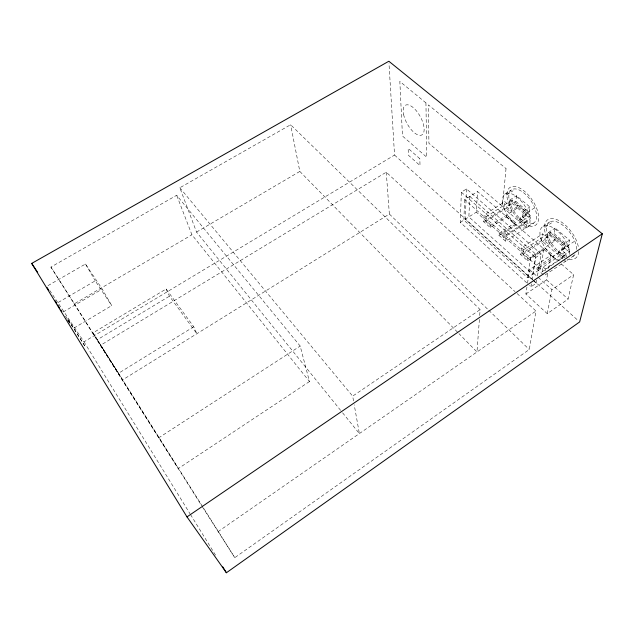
<?xml version="1.0" encoding="UTF-8"?>
<svg xmlns="http://www.w3.org/2000/svg" width="634" height="634" viewBox="0 0 634 634"><rect width="100%" height="100%" fill="white"/><g stroke="black" fill="none" stroke-linecap="round" stroke-linejoin="round"><path stroke-width="0.48" stroke-dasharray="3.17 2.38" d="M526.696 282.78L460.308 222.407L461.338 192.189L466.513 188.924L541.103 253.925L537.014 278.516M464.659 199.686L463.858 220.117L527.591 277.732L540.509 268.967L543.901 248.948L477.513 191.539L464.659 199.686L530.571 257.911L527.591 277.732M466.513 188.924L465.261 219.237L536.229 283.239L531.078 286.758L529.62 285.435M540.509 268.967L476.316 212.128L477.513 191.539M498.887 235.238L515.212 224.539L515.442 222.55L506.709 215.005L506.503 217.01L490.256 227.574L483.639 221.694L484.107 214.974L504.783 201.652L509.364 205.559L515.838 201.366L516.496 195.732L529.897 206.961L529.128 212.572L522.606 216.844L527.337 220.878L526.418 227.622L505.694 241.292L498.887 235.238L499.077 233.272L526.252 215.473L526.64 212.533L517.812 205.075L516.734 205.773L516.393 208.721M490.256 227.574L490.415 225.593L485.81 221.512L486.151 216.773L484.107 214.974M479.391 319.473L476.966 351.981L458.976 333.642M479.684 315.534L480.12 309.622L290.626 124.74L179.834 187.759L196.54 232.076L341.98 412.045M533.63 223.065A19.963 9.962 56 0 1 509.815 202.42A19.963 9.962 56 0 1 524.683 193.608A19.963 9.962 56 0 1 533.63 223.065L525.951 227.852A20.011 9.811 56 0 1 504.426 209.347L504.783 201.652M485.81 221.512L506.36 208.214L506.518 206.652L511.884 203.181L512.248 199.94L530.634 215.473L530.183 218.698L524.762 222.257L524.556 223.81L503.8 237.457L499.077 233.272M503.8 237.457L504.284 232.757L530.634 215.473M509.364 205.559L509.966 199.948L516.496 195.732M505.694 241.292L506.407 234.628L527.337 220.878M511.884 203.181L516.575 207.152L511.194 210.647L511.02 212.208L506.36 208.214M490.415 225.593L517.463 208.023L517.812 205.075M525.38 214.625L519.975 218.159L519.777 219.713L524.556 223.81M522.606 216.844L523.319 211.257L529.897 206.961M525.174 216.178L525.562 213.238L526.64 212.533M566.217 260.875L544.241 275.536L536.935 269.046L553.593 257.745L553.965 255.787L544.59 247.704L544.257 249.669L527.678 260.82L520.585 254.519L521.465 247.91L542.569 233.859L547.483 238.043L554.092 233.621L555.099 228.066L569.49 240.112L568.341 245.635L561.684 250.145L566.772 254.472L566.376 256.366M527.678 260.82L527.964 258.878L523.026 254.496L523.66 249.844L550.288 232.076L570.021 248.734L569.348 251.904L563.816 255.668L563.507 257.19L542.324 271.606L537.252 267.112L564.989 248.322L565.576 245.429L556.105 237.433L555.004 238.162L554.473 241.071M561.264 263.958L573.643 274.665L568.112 299.082L547.237 313.648L525.895 294.002L526.925 287.186M527.52 283.295L529.588 269.664L551.065 255.137L558.348 261.438M531.078 286.758L531.538 283.842M532.156 279.951L535.706 257.555L541.103 253.925M559.885 260.748A20.843 10.469 53.8 0 1 541.785 241.459L541.476 240.563L542.569 233.859M536.935 269.046L537.252 267.112M536.229 283.239L536.855 279.459M523.026 254.496L543.996 240.468L544.257 238.931L549.733 235.269L550.288 232.076M547.483 238.043L548.434 232.512L555.099 228.066M542.324 271.606L543.124 267.001L570.021 248.734M202.214 506.598L234.802 557.674L529.271 349.516L535.976 311.032L515.727 292.25M549.733 235.269L554.758 239.533L549.266 243.218L548.996 244.748L543.996 240.468M545.074 270.877L545.399 269.006L566.772 254.472M525.895 294.002L546.54 279.863L547.934 272.255M548.624 268.451L551.065 255.137M527.964 258.878L555.566 240.334L556.105 237.433M564.197 247.537L558.681 251.27L558.38 252.792L563.507 257.19M547.237 313.648L551.921 289.659L573.643 274.665M561.684 250.145L562.778 244.645L569.49 240.112M563.888 249.067L564.474 246.174L565.576 245.429M218.025 531.672L535.976 311.032M574.024 255.629L567.39 260.154A20.843 10.469 53.8 0 0 568.349 259.147M353.526 400.942L352.67 396.139L480.12 309.622M567.208 246.222L573.952 241.657M530.571 257.911L543.901 248.948M520.585 254.519L541.476 240.563L565.393 261.105L564.854 261.295M544.828 227.321L551.493 222.899M543.053 226.362L549.718 221.948M309.471 381.549L178.257 468.581L50.91 267.065L176.68 195.28L300.175 346.061L309.471 381.549L191.92 234.786L176.68 195.28M527.345 212.564L533.955 208.245M158.548 437.928L300.175 346.061M486.151 216.773L512.248 199.94M483.639 221.694L504.109 208.459L526.418 227.622M460.308 222.407L476.316 212.128M504.878 194.099L511.4 189.915M506.503 194.963L513.041 190.763M386.264 172.194L389.363 214.046L122.663 379.853L100.544 345.284L386.264 172.194L514.998 291.585M193.735 326.748L118.479 373.307L92.992 332.89L166.116 288.993L193.735 326.748L196.857 333.73L169.468 296.189L166.116 288.993M92.992 332.89L97.343 339.705L169.468 296.189M49.682 290.364L83.997 341.829L394.546 155.068L388.967 63.218M73.996 328.055L111.727 305.612L102.209 289.072L85.487 264.021L47.296 286.021M63.218 311.976L102.209 289.072M50.91 267.065L74.384 303.789L191.92 234.786M196.54 232.076L299.827 171.434L290.626 124.74M58.257 302.426L95.235 280.846L111.727 305.612M515.838 201.366L529.128 212.572M554.092 233.621L568.341 245.635M509.966 199.948L525.562 213.238M548.434 232.512L564.474 246.174M517.463 208.023L530.183 218.698M555.566 240.334L569.348 251.904M506.518 206.652L511.194 210.647M519.975 218.159L524.762 222.257M544.257 238.931L549.266 243.218M558.681 251.27L563.816 255.668M506.503 217.01L515.212 224.539M544.257 249.669L553.593 257.745M461.338 192.189L535.706 257.555M504.284 232.757L506.407 234.628M521.465 247.91L523.66 249.844M543.124 267.001L545.399 269.006M546.54 279.863L568.112 299.082M529.588 269.664L537.513 276.757M538.234 277.399L551.921 289.659M394.546 155.068L532.639 279.562M533.376 280.22L578.184 320.614M389.363 214.046L488.077 309.63M488.79 310.319L529.271 349.516M299.827 171.434L458.279 332.937M179.834 187.759L352.67 396.139M342.598 412.813L359.383 433.577L354.216 404.777M67.228 319.71L69.383 322.928M97.343 339.705L234.802 557.674M74.384 303.789L201.691 505.758M83.997 341.829L190.018 513.762M190.541 514.602L216.004 555.899M65.54 316.152L71.634 326.074M85.487 264.021L95.235 280.846M504.109 208.459L503.594 207.128A20.011 9.811 56 0 1 508.547 193.132A20.011 9.811 56 0 1 526.323 208.388A20.011 9.811 56 0 1 527.147 227.344M541.476 240.563L540.968 239.208A20.843 10.469 53.8 0 1 552.428 227.4A20.843 10.469 53.8 0 1 569.784 254.551M578.707 251.563A23.759 12.149 53.7 0 1 569.221 259.251M565.037 257.832A23.759 12.149 53.7 0 1 544.788 231.069A23.759 12.149 53.7 0 1 558.047 220.141A23.759 12.149 53.7 0 1 578.359 246.856M566.439 256.287A20.787 10.627 53.7 0 1 546.817 232.092A20.787 10.627 53.7 0 1 560.377 223.58A20.787 10.627 53.7 0 1 576.488 249.978M575.006 254.606A20.787 10.627 53.7 0 1 572.835 256.358M469.818 196.413L468.859 216.915L532.774 274.213L535.92 254.313L469.818 196.413M506.035 168.565L502.39 206.351L428.917 143.276L428.433 104.919L506.035 168.565M425.937 102.859L399.832 81.453L402.479 136.009L426.793 157.272L425.937 102.859M419.835 158.698L408.13 148.38L408.415 155.251L420.009 165.553L419.835 158.698M84.774 345.879L67.664 318.72L84.774 345.879M508.016 201.755A22.816 11.388 56 0 0 535.223 225.442A22.816 11.388 56 0 0 525.079 191.793A22.816 11.388 56 0 0 508.016 201.755M403.581 114.429A16.975 7.473 61.1 0 0 421.222 135.201A16.975 7.473 61.1 0 0 416.181 110.593A16.975 7.473 61.1 0 0 403.581 114.429"/><path stroke-width="0.95" d="M602.3 233.803L579.65 321.937L226.401 572.756L186.982 516.9L31.7 263.411L388.848 61.244L602.3 233.803L186.982 516.9M31.7 263.411L37.691 272.398M222.764 566.859L226.401 572.756M46.964 287.353L48.501 289.865M55.182 300.754L56.719 303.266M57.749 304.938L59.802 308.29M60.832 309.963L61.855 311.635"/></g></svg>
